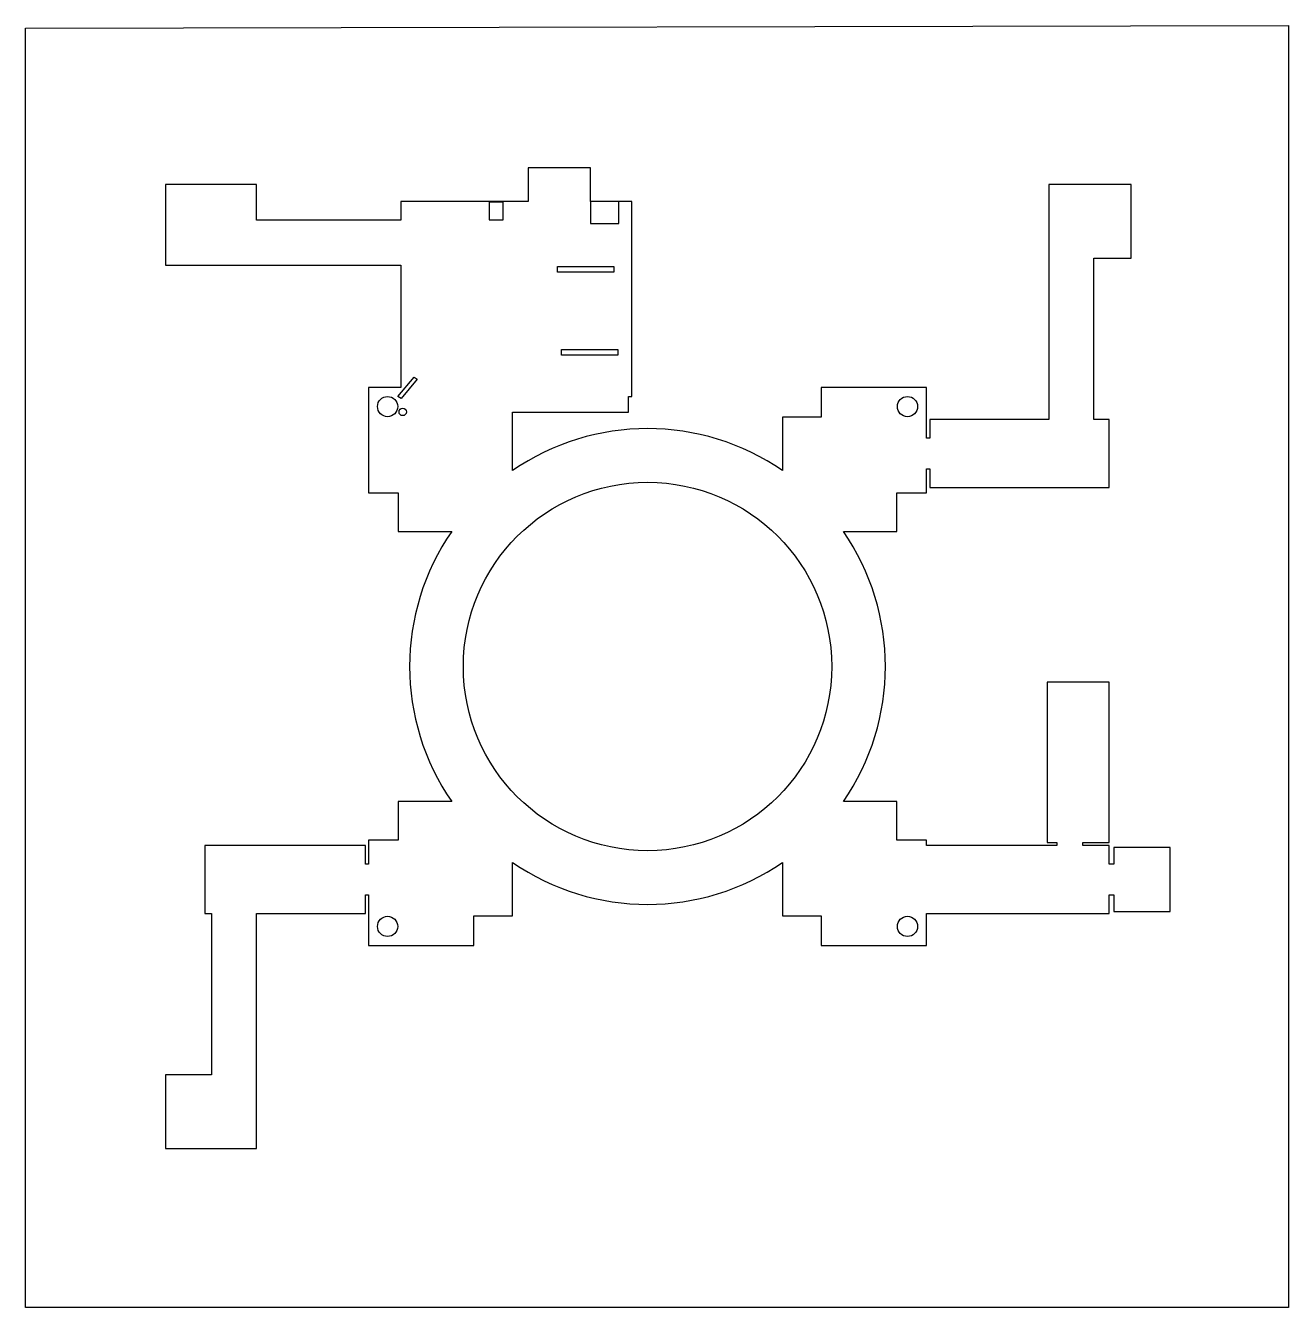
# Model space of a CAD drawing. Header units: millimetres. Extents: x 0 to 987, y 0 to 1002.
import ezdxf

# ---------------------------------------------------------------- set-up
doc = ezdxf.new("R2010")
doc.units = ezdxf.units.MM
doc.layers.add('NavPLine', color=7, linetype='Continuous', true_color=0x000000)

msp = doc.modelspace()

# ---------------------------------------------------------------- linework, layer by layer
at = {"layer": 'NavPLine'}
for points in [[(987.2, 0), (0, 0), (0, 518.9), (0, 518.9), (0, 1000), (987.2, 1002), (987.2, 0)], [(362.3, 863.9), (362.3, 850.3), (373.3, 850.3), (373.3, 863.9), (362.3, 863.9)], [(441.7, 864.4), (441.7, 847.4), (463.7, 847.4), (463.7, 864.4), (441.7, 864.4)], [(415.9, 813.8), (459.9, 813.8), (459.9, 809.4), (415.9, 809.4), (415.9, 813.8)], [(418.9, 748.7), (462.9, 748.7), (462.9, 744.3), (418.9, 744.3), (418.9, 748.7)], [(293.7, 710.5), (291, 712.1), (303.7, 727.3), (306.2, 725.6), (293.5, 710.5)]]:
    msp.add_lwpolyline(points, dxfattribs=at)
msp.add_lwpolyline([(380.6, 347.9, 0.311397), (591.8, 347.9), (591.8, 306.1), (621.9, 306.1), (621.9, 282.8), (704.4, 282.8), (704.4, 308), (847, 308), (847, 322.4), (850.8, 322.4), (850.8, 309.4), (894.8, 309.4), (894.8, 359.6), (850.8, 359.6), (850.8, 346.6), (847, 346.6), (847, 361), (826.4, 361), (826.4, 363.4), (847, 363.4), (847, 488.7), (798.6, 488.7), (798.6, 363.4), (806.2, 363.4), (806.2, 361), (704.4, 361), (704.4, 365.3), (681.1, 365.3), (681.1, 395.4), (639.3, 395.4, 0.311397), (639.3, 606.6), (681.1, 606.6), (681.1, 636.7), (704.4, 636.7), (704.4, 655.4), (706.8, 655.4), (706.8, 641), (847, 641), (847, 694), (835, 694), (835, 820.2), (864.4, 820.2), (864.4, 877.8), (800, 877.8), (800, 694), (706.8, 694), (706.8, 679.6), (704.4, 679.6), (704.4, 719.2), (621.9, 719.2), (621.9, 695.9), (591.8, 695.9), (591.8, 654.1, 0.311397), (380.6, 654.1), (380.6, 699.7), (471.2, 699.7), (471.2, 712.1), (473.9, 712.1), (473.9, 864.4), (441.7, 864.4), (441.7, 890.9), (393, 890.9), (393, 864.4), (293.2, 864.4), (293.2, 849.8), (180.4, 849.8), (180.4, 877.8), (109.4, 877.8), (109.4, 814.8), (293.2, 814.8), (293.2, 719.2), (268, 719.2), (268, 636.7), (291.3, 636.7), (291.3, 606.6), (333.1, 606.6, 0.311397), (333.1, 395.4), (291.3, 395.4), (291.3, 365.3), (268, 365.3), (268, 346.6), (265.6, 346.6), (265.6, 361), (140.2, 361), (140.2, 308), (145.4, 308), (145.4, 181.8), (109.4, 181.8), (109.4, 124.2), (180.4, 124.2), (180.4, 308), (265.6, 308), (265.6, 322.4), (268, 322.4), (268, 282.8), (331.8, 282.8), (350.5, 282.8), (350.5, 306.1), (380.6, 306.1), (380.6, 347.9)], format="xyb", dxfattribs=at)
for centre, radius in [((283, 704.2), 7.9), ((689.4, 704.2), 7.9), ((294.8, 700), 2.89), ((486.2, 501), 144), ((283, 297.8), 7.9), ((689.4, 297.8), 7.9)]:
    msp.add_circle(centre, radius, dxfattribs=at)

doc.saveas('drawing.dxf')
